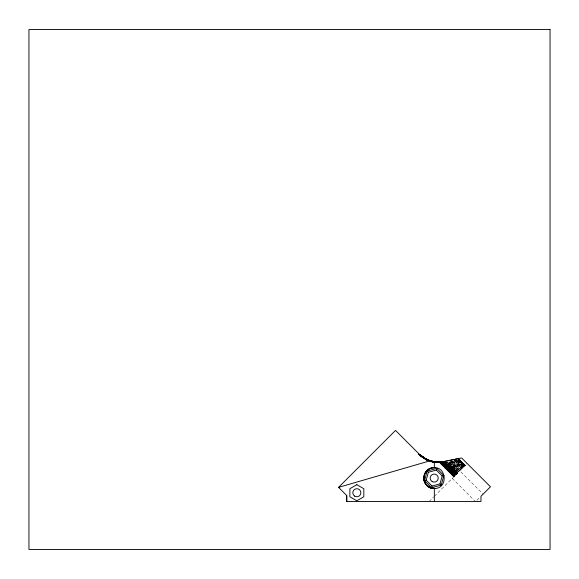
<?xml version="1.0" encoding="UTF-8"?>
<svg xmlns="http://www.w3.org/2000/svg" width="579" height="579" viewBox="0 0 579 579"><rect width="100%" height="100%" fill="white"/><g stroke="black" fill="none" stroke-linecap="round" stroke-linejoin="round"><path stroke-width="0.43" stroke-dasharray="2.9 2.17" d="M429.148 501.494L433.765 496.876M434.344 496.297L467.166 463.475M476.922 500.336L479.81 497.448M452.337 461.202L461.702 468.939L454.537 460.175M449.232 461.839L459.813 470.821L451.548 460.768M451.113 461.449L460.775 469.866L452.916 461.275M453.039 461.152L461.702 468.939L454.624 460.942M445.186 462.73L457.063 473.579L447.415 462.36M454.747 460.812L462.57 468.071L456.411 460.594M442.095 463.359L455.043 475.598L443.594 463.128M456.238 460.529L463.359 467.282L457.576 460.392M457.381 460.218L464.04 466.602L457.902 459.473M441.922 461.912L455.593 475.048L443.731 462.303L456.274 474.367L445.664 462.693M440.995 462.093L455.043 475.598L442.066 461.883M458.365 460.066L464.59 466.052L458.619 459.357M459.545 459.871L465.241 465.393L459.813 459.798M445.743 462.614L457.063 473.579L447.249 462.389M457.482 473.159L445.519 461.188L456.845 473.796L444.332 461.427L456.223 474.411L443.138 461.666L455.644 474.997L442.262 461.825L455.123 475.518L441.118 461.991L454.667 475.974L440.583 462.049L454.298 476.343L439.975 462.1L454.03 476.611L439.396 462.136L453.864 476.778L439.171 462.151L453.806 476.835L440.402 463.424M447.335 462.303L457.931 472.71L448.942 462.064L457.931 472.71L447.495 462.266M440.279 462.237L454.385 476.249L441.842 463.461L454.638 476.003L441.263 462.042L455.043 475.598L443.174 463.214M441.263 462.042L455.043 475.598L441.69 461.955M459.806 459.806L465.328 465.313M458.134 459.393L464.59 466.052L457.946 459.429L464.59 466.052L458.38 459.342L464.995 465.646L459.755 459.827M456.534 460.471L463.359 467.282L457.272 460.327M441.972 463.41L454.638 476.003L442.269 463.352M459.683 459.842L465.241 465.393M461.702 468.939L453.914 460.978M452.213 461.318L460.775 469.866M451.461 460.783L459.813 470.821L450.628 461.637L483.125 494.133M449.036 461.962L458.858 471.784L450.513 461.752M444.455 461.405L456.845 473.796M452.286 478.355L475.417 501.494M458.858 471.784L449.043 461.962L458.858 471.784L450.151 461.825M447.509 462.266L457.931 472.71L447.705 461.535M457.063 473.579L446.054 462.556L457.063 473.579L446.597 462.52M444.158 462.23L456.274 474.367L444.484 462.165M444.144 462.23L456.274 474.367M443.427 461.608L456.223 474.411M442.385 461.818L455.593 475.048L442.942 461.702L455.644 474.997L442.45 461.796M441.473 461.999L455.043 475.598L441.545 461.984M442.059 463.395L454.638 476.003L440.735 462.028M441.654 463.497L454.385 476.249L441.951 463.432M439.244 462.143L453.864 476.778L439.295 462.143M441.553 463.518L454.305 476.336L440.366 462.223L454.385 476.249L440.532 462.187M440.105 462.093L454.305 476.336L441.603 463.511M442.457 461.803L455.593 475.048L442.638 461.767M439.656 462.122L454.03 476.611M458.734 459.306L464.995 465.646L458.886 459.277M454.913 460.044L462.57 468.071L455.528 459.979M457.96 460.225L464.04 466.602L458.271 460.16M450.998 461.564L459.813 470.821M456.853 460.406L463.359 467.282M464.995 465.646L458.648 459.321L464.995 465.646M464.04 466.602L457.692 460.276L464.04 466.602M462.57 468.071L454.595 460.11L462.57 468.071M455.123 475.518L441.538 461.933L455.123 475.518M454.305 476.336L440.221 462.252L454.305 476.336"/><path stroke-width="0.87" d="M439.244 462.143L431.927 461.557L438.1 462.259L442.392 461.818L436.262 462.122L429.198 460.718L434.655 462.085L440.583 462.18L434.655 462.085L426.629 459.61L431.898 461.55L437.456 462.317L440.995 462.093L432.868 461.68L426.651 459.617L431.876 461.55L437.717 462.288L441.922 461.912L461.651 457.967L490.478 486.787L480.968 496.297L480.968 501.494L346.72 501.494L346.72 495.515L338.563 487.359L395.515 430.407L419.775 454.667C424.653 459.574 432.803 462.954 440.279 462.237L434.626 462.085L429.198 460.718L424.19 458.228L419.666 454.558L424.646 458.452L430.183 460.964L434.344 461.904L440.583 462.049L440.105 462.093M432.006 488.242C449.63 491.441 447.22 462.541 430.479 468.375C419.551 471.878 423.379 490.109 435.09 488.437L430.125 487.648L425.804 484.225M424.545 480.664L427.128 471.024L436.769 468.44L443.832 475.497L441.249 485.137L431.601 487.721L424.545 480.664L426.216 480.215L432.05 486.049L431.601 487.721M426.216 480.215L428.351 472.247L427.128 471.024M428.351 472.247L436.32 470.112L436.769 468.44M441.249 485.137L440.018 483.914L442.153 475.945L436.32 470.112M430.125 487.648L433.28 488.437M428.438 486.736L431.5 488.119M426.984 485.571L429.792 487.504M426.035 459.27L419.761 454.653L426.035 459.27C407.276 445.881 429.155 462.903 432.868 461.68L431.898 461.55L440.532 462.187C433.91 462.766 427.193 460.652 421.953 456.607C427.671 461.094 435.285 463.019 442.457 461.803M427.259 459.827L434.344 461.904L434.344 467.687C424.429 467.021 419.941 481.395 428.228 486.592M424.899 482.741L426.839 485.434M424.262 481.171L425.674 484.044M338.563 487.359L429.864 460.855L433.613 461.789L431.29 461.282M442.153 475.945L443.832 475.497M432.05 486.049L440.018 483.914M423.9 479.557L424.769 482.473M434.626 462.085L440.366 462.223L432.072 461.572L426.723 459.646C431.471 461.933 436.87 462.664 442.066 461.883L435.198 462.093L426.651 459.617L434.786 462.085L441.69 461.955L434.786 462.085M446.271 461.043C439.273 463.236 429.329 461.854 424.552 458.402M447.104 460.877L447.907 460.71M448.986 460.5L449.825 460.327M450.903 460.117L453.444 459.603M453.987 459.494L457.338 458.829M457.815 458.734L458.575 458.582M436.001 462.114L443.138 461.666L436.001 462.114L429.538 460.804L424.277 458.271L419.761 454.653M439.555 462.129L436.79 462.143L443.138 461.666M419.739 454.631C425.558 460.566 434.308 463.186 442.45 461.796M440.735 462.028L439.975 462.1L442.638 461.767L435.864 462.107M439.975 462.1L442.262 461.825M442.385 461.818L438.889 462.187L441.473 461.999C436.45 462.621 431.239 461.876 426.694 459.632M439.794 462.114L442.066 461.883M441.473 461.999C433.584 463.034 425.319 460.269 419.717 454.609C422.344 458.329 438.788 464.951 424.313 458.286M438.325 462.237L441.545 461.984L435.198 462.093M438.1 462.259L440.785 462.136C433.106 462.889 425.167 460.095 419.717 454.609L424.689 458.481L427.519 459.943L424.783 458.532M437.717 462.288L440.583 462.18M440.46 462.201L437.615 462.303L440.38 462.216M433.968 488.473L435.09 488.437M434.691 462.085L440.329 462.23M437.5 462.31L440.221 462.252M435.09 467.731C428.163 466.877 422.163 474.187 424.146 480.773M439.367 462.151C432.122 462.52 424.827 459.733 419.703 454.595L422.062 456.672M433.613 461.789C428.388 460.841 423.444 458.358 419.688 454.58L424.458 458.351L432.202 461.593M432.976 461.695C432.904 463.931 407.768 448.436 427.519 459.943L420.311 455.181M430.515 461.058C429.705 462.071 415.78 452.489 424.487 458.373M424.241 458.25L426.072 459.285M422.46 456.976L424.689 458.481M424.393 458.322L421.961 456.614L424.277 458.271M434.344 488.473L434.344 501.494M346.72 495.515L346.72 501.494M356.838 484.688L349.868 488.712L349.868 496.768L356.838 500.792L363.815 496.768L363.815 488.712L356.838 484.688M550.05 29.565L28.95 29.565L28.95 549.435L550.05 549.435L550.05 29.565M432.158 481.562A4.024 4.024 0 0 0 438.216 478.102A4.024 4.024 0 0 0 432.195 474.585A4.024 4.024 0 0 0 432.158 481.562M354.58 496.073A4.024 4.024 0 0 0 360.855 493.033A4.024 4.024 0 0 0 355.086 489.117A4.024 4.024 0 0 0 354.58 496.073"/></g></svg>
